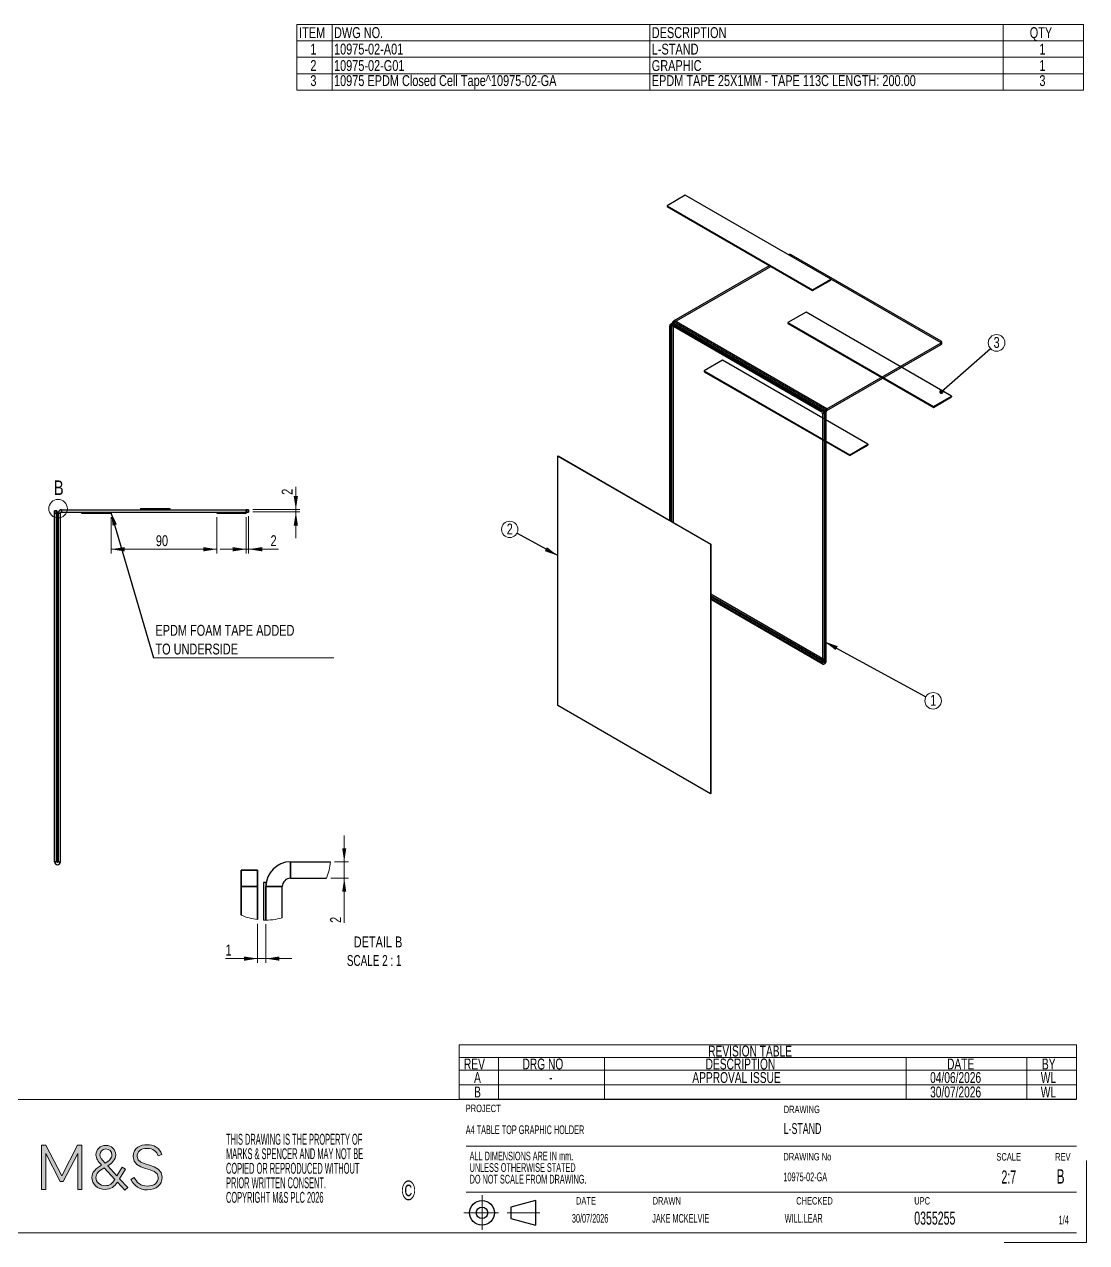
# Model space of a CAD drawing. Header units: millimetres. Extents: x 0 to 1470, y 0 to 1036.
# Drawn here: x 566 to 1470, y 0 to 1036 of the extents above; entities that cross this region are included whole.
import ezdxf

# ---------------------------------------------------------------- set-up
doc = ezdxf.new("R2010")
doc.units = ezdxf.units.MM
doc.layers.add('SLD-0', color=7, linetype='Continuous')
doc.styles.add('SLDTEXTSTYLE0', font='TXT', dxfattribs={"width": 0.605})
doc.styles.add('SLDTEXTSTYLE1', font='TXT', dxfattribs={"width": 0.510549})
doc.styles.add('SLDTEXTSTYLE2', font='TXT', dxfattribs={"width": 0.710611})
doc.styles.add('SLDTEXTSTYLE3', font='TXT', dxfattribs={"width": 0.7})
doc.styles.add('SLDTEXTSTYLE4', font='TXT', dxfattribs={"width": 0.75})
doc.styles.add('SLDTEXTSTYLE5', font='TXT', dxfattribs={"width": 0.681818})
doc.dimstyles.new('SLDDIMSTYLE0', dxfattribs={"dimtxt": 9.260417, "dimasz": 11.557, "dimexe": 0, "dimexo": 0.0625, "dimgap": 2.315104, "dimtad": 1, "dimdec": 1, "dimrnd": 1e-09, "dimzin": 12, "dimdsep": 46, "dimtxsty": 'SLDTEXTSTYLE4', "dimsah": 1, "dimcen": 0.09, "dimadec": 0, "dimazin": 3, "dimtfac": 1, "dimtdec": 1, "dimtofl": 0, "dimtmove": 0, "dimatfit": 3, "dimfxl": 1, "dimfrac": 2, "dimtolj": 1, "dimtzin": 12, "dimarcsym": 0})
doc.dimstyles.new('SLDDIMSTYLE1', dxfattribs={"dimtxt": 0.18, "dimasz": 3.556, "dimexe": 0, "dimexo": 0.0625, "dimgap": 0, "dimtad": 0, "dimtih": 1, "dimtoh": 1, "dimdec": 0, "dimrnd": 1e-09, "dimzin": 0, "dimdsep": 46, "dimtxsty": 'Standard', "dimblk1": 'DOT', "dimblk2": 'DOT', "dimsah": 1, "dimcen": 0.09, "dimadec": 0, "dimazin": 0, "dimtfac": 3.556, "dimtdec": 0, "dimtofl": 0, "dimtmove": 0, "dimatfit": 3, "dimldrblk": 'DOT', "dimfxl": 1, "dimfrac": 2, "dimtolj": 1, "dimtzin": 0, "dimarcsym": 0})
doc.dimstyles.new('SLDDIMSTYLE2', dxfattribs={"dimtxt": 9.260417, "dimasz": 11.557, "dimexe": 0, "dimexo": 0.0625, "dimgap": 2.315104, "dimtad": 1, "dimdec": 1, "dimrnd": 1e-09, "dimzin": 12, "dimdsep": 46, "dimtxsty": 'SLDTEXTSTYLE4', "dimsah": 1, "dimcen": 0.09, "dimadec": 0, "dimazin": 3, "dimtfac": 1, "dimtdec": 1, "dimtmove": 0, "dimatfit": 0, "dimfxl": 1, "dimfrac": 2, "dimtolj": 1, "dimtzin": 12, "dimarcsym": 0})
doc.dimstyles.new('SLDDIMSTYLE3', dxfattribs={"dimtxt": 0.18, "dimasz": 11.557, "dimexe": 0, "dimexo": 0.0625, "dimgap": 0, "dimtad": 0, "dimtih": 1, "dimtoh": 1, "dimdec": 0, "dimrnd": 1e-09, "dimzin": 0, "dimdsep": 46, "dimtxsty": 'Standard', "dimsah": 1, "dimcen": 0.09, "dimadec": 0, "dimazin": 0, "dimtfac": 11.557, "dimtdec": 0, "dimtofl": 0, "dimtmove": 0, "dimatfit": 3, "dimfxl": 1, "dimfrac": 2, "dimtolj": 1, "dimtzin": 0, "dimarcsym": 0})
doc.dimstyles.new('SLDDIMSTYLE4', dxfattribs={"dimtxt": 9.260417, "dimasz": 11.557, "dimexe": 0, "dimexo": 0.0625, "dimgap": 2.315104, "dimtad": 1, "dimdec": 1, "dimlfac": 0.142857, "dimrnd": 1e-09, "dimzin": 12, "dimdsep": 46, "dimtxsty": 'SLDTEXTSTYLE4', "dimsah": 1, "dimcen": 0.09, "dimadec": 0, "dimazin": 3, "dimtfac": 1, "dimtdec": 1, "dimtmove": 0, "dimatfit": 0, "dimfxl": 1, "dimfrac": 2, "dimtolj": 1, "dimtzin": 12, "dimarcsym": 0})

# ---------------------------------------------------------------- blocks, each defined once
blk = doc.blocks.new('SW_NOTE_0_1')
at = {"color": 0, "linetype": 'Continuous', "lineweight": 18, "ltscale": 12.25, "char_height": 9.26, "attachment_point": 1, "style": 'SLDTEXTSTYLE1'}
for s, insert in [('THIS DRAWING IS THE PROPERTY OF', (0, 11.9)), ('MARKS & SPENCER AND MAY NOT BE', (0, -0.4)), ('COPIED OR REPRODUCED WITHOUT', (0, -12.8)), ('PRIOR WRITTEN CONSENT.', (0, -25.1)), ('COPYRIGHT M&S PLC 2026', (0, -37.5))]:
    blk.add_mtext(s, dxfattribs=dict(at, insert=insert))
blk = doc.blocks.new('SW_NOTE_0_2')
at = {"color": 0, "linetype": 'Continuous', "lineweight": 18, "ltscale": 12.25, "char_height": 7.408, "attachment_point": 1, "style": 'SLDTEXTSTYLE0'}
for s, insert in [('ALL DIMENSIONS ARE IN mm.', (0, 9.5)), ('UNLESS OTHERWISE STATED', (0, -0.3)), ('DO NOT SCALE FROM DRAWING.', (0, -10.2))]:
    blk.add_mtext(s, dxfattribs=dict(at, insert=insert))
blk = doc.blocks.new('SW_TABLEANNOTATION_0')
at = {"color": 0, "linetype": 'Continuous', "lineweight": 18, "ltscale": 3.5}
for p, q in [((0, 0), (0, -10.9)), ((0, 0), (33.5, 0)), ((33.5, 0), (123.4, 0)), ((123.4, 0), (379.9, 0)), ((379.9, 0), (482.5, 0)), ((482.5, 0), (525, 0)), ((525, 0), (525, -10.9)), ((0, -10.9), (0, -21.8)), ((0, -10.9), (33.5, -10.9)), ((33.5, -10.9), (33.5, -21.8)), ((33.5, -10.9), (123.4, -10.9)), ((123.4, -10.9), (123.4, -21.8)), ((123.4, -10.9), (379.9, -10.9)), ((379.9, -10.9), (379.9, -21.8)), ((379.9, -10.9), (482.5, -10.9)), ((482.5, -10.9), (482.5, -21.8)), ((482.5, -10.9), (525, -10.9)), ((525, -10.9), (525, -21.8)), ((0, -21.8), (33.5, -21.8)), ((0, -21.8), (0, -34.1)), ((33.5, -21.8), (123.4, -21.8)), ((33.5, -21.8), (33.5, -34.1)), ((123.4, -21.8), (379.9, -21.8)), ((123.4, -21.8), (123.4, -34.1)), ((379.9, -21.8), (482.5, -21.8)), ((379.9, -21.8), (379.9, -34.1)), ((482.5, -21.8), (525, -21.8)), ((482.5, -21.8), (482.5, -34.1)), ((525, -21.8), (525, -34.1)), ((0, -34.1), (0, -46.3)), ((0, -34.1), (33.5, -34.1)), ((33.5, -34.1), (33.5, -46.3)), ((33.5, -34.1), (123.4, -34.1)), ((123.4, -34.1), (123.4, -46.3)), ((123.4, -34.1), (379.9, -34.1)), ((379.9, -34.1), (379.9, -46.3)), ((379.9, -34.1), (482.5, -34.1)), ((482.5, -34.1), (482.5, -46.3)), ((482.5, -34.1), (525, -34.1)), ((525, -34.1), (525, -46.3)), ((0, -46.3), (33.5, -46.3)), ((33.5, -46.3), (123.4, -46.3)), ((123.4, -46.3), (379.9, -46.3)), ((379.9, -46.3), (482.5, -46.3)), ((482.5, -46.3), (525, -46.3))]:
    blk.add_line(p, q, dxfattribs=at)
at = {"color": 0, "linetype": 'Continuous', "lineweight": 0, "ltscale": 3.5, "char_height": 9.26, "attachment_point": 1, "style": 'SLDTEXTSTYLE3'}
for s, insert in [('REVISION TABLE', (211.7, -0.8)), ('REV', (4, -11.8)), ('DRG NO', (53.8, -11.8)), ('DESCRIPTION', (209.5, -11.8)), ('DATE', (414.8, -11.8)), ('BY', (495.5, -11.8)), ('A', (12.6, -23.3)), ('-', (76.4, -23.3)), ('APPROVAL ISSUE', (198.2, -23.3)), ('04/06/2026', (400.4, -23.3)), ('WL', (494.5, -23.3)), ('B', (12.6, -35.6)), ('30/07/2026', (400.4, -35.6)), ('WL', (494.5, -35.6))]:
    blk.add_mtext(s, dxfattribs=dict(at, insert=insert))
blk = doc.blocks.new('SW_TABLEANNOTATION_1')
at = {"color": 0, "linetype": 'Continuous', "lineweight": 18, "ltscale": 12.25}
for p, q in [((0, 0), (0, -14)), ((0, 0), (29.9, 0)), ((29.9, 0), (29.9, -14)), ((29.9, 0), (300.1, 0)), ((300.1, 0), (300.1, -14)), ((300.1, 0), (600.7, 0)), ((600.7, 0), (600.7, -14)), ((600.7, 0), (668.9, 0)), ((668.9, 0), (668.9, -14)), ((0, -14), (29.9, -14)), ((0, -14), (0, -28)), ((29.9, -14), (300.1, -14)), ((29.9, -14), (29.9, -28)), ((300.1, -14), (600.7, -14)), ((300.1, -14), (300.1, -28)), ((600.7, -14), (668.9, -14)), ((600.7, -14), (600.7, -28)), ((668.9, -14), (668.9, -28)), ((0, -28), (0, -42)), ((0, -28), (29.9, -28)), ((29.9, -28), (29.9, -42)), ((29.9, -28), (300.1, -28)), ((300.1, -28), (300.1, -42)), ((300.1, -28), (600.7, -28)), ((600.7, -28), (600.7, -42)), ((600.7, -28), (668.9, -28)), ((668.9, -28), (668.9, -42)), ((0, -42), (0, -56)), ((0, -42), (29.9, -42)), ((29.9, -42), (29.9, -56)), ((29.9, -42), (300.1, -42)), ((300.1, -42), (300.1, -56)), ((300.1, -42), (600.7, -42)), ((600.7, -42), (600.7, -56)), ((600.7, -42), (668.9, -42)), ((668.9, -42), (668.9, -56)), ((0, -56), (29.9, -56)), ((29.9, -56), (300.1, -56)), ((300.1, -56), (600.7, -56)), ((600.7, -56), (668.9, -56))]:
    blk.add_line(p, q, dxfattribs=at)
at = {"color": 0, "linetype": 'Continuous', "lineweight": 18, "ltscale": 12.25, "char_height": 9.26, "attachment_point": 1, "style": 'SLDTEXTSTYLE4'}
for s, insert in [('ITEM', (1.9, -2.4)), ('DWG NO.', (31.6, -2.4)), ('DESCRIPTION', (301.8, -2.4)), ('QTY', (623.2, -2.4)), ('1', (11.5, -16.4)), ('10975-02-A01', (31.6, -16.4)), ('L-STAND', (301.8, -16.4)), ('1', (631.4, -16.4)), ('2', (11.5, -30.4)), ('10975-02-G01', (31.6, -30.4)), ('GRAPHIC', (301.8, -30.4)), ('1', (631.4, -30.4)), ('3', (11.5, -43.2)), ('10975 EPDM Closed Cell Tape^ 10975-02-GA', (31.6, -43.2)), ('EPDM TAPE 25X1MM - TAPE 113C LENGTH: 200.00', (301.8, -43.2)), ('3', (631.4, -43.2))]:
    blk.add_mtext(s, dxfattribs=dict(at, insert=insert))
blk = doc.blocks.new('_D_1')
at = {"color": 8, "linetype": 'Continuous', "lineweight": 18, "ltscale": 12.25}
for p, q in [((797.3, 623.6), (797.3, 643)), ((760.7, 623.6), (800.8, 623.6)), ((797.3, 623.6), (797.3, 621.6)), ((760.7, 621.6), (800.8, 621.6)), ((797.3, 621.6), (797.3, 599.3))]:
    blk.add_line(p, q, dxfattribs=at)
for points in [[(797.3, 623.6), (799.1, 635.1), (795.5, 635.1)], [(797.3, 621.6), (795.5, 610), (799.1, 610)]]:
    blk.add_solid(points, dxfattribs=at)
at = {"color": 8, "linetype": 'Continuous', "lineweight": 18, "ltscale": 12.25, "insert": (785.3, 636.2), "char_height": 9.26, "attachment_point": 1, "rotation": 90, "style": 'SLDTEXTSTYLE4'}
blk.add_mtext('2', dxfattribs=at)
blk = doc.blocks.new('_D_2')
at = {"color": 7, "linetype": 'Continuous', "lineweight": 18, "ltscale": 12.25}
for p, q in [((755.2, 617.1), (755.2, 586.4)), ((757.2, 618.1), (757.2, 586.4)), ((755.2, 589.9), (732.9, 589.9)), ((755.2, 589.9), (757.2, 589.9)), ((757.2, 589.9), (782.6, 589.9))]:
    blk.add_line(p, q, dxfattribs=at)
for points in [[(755.2, 589.9), (743.6, 591.7), (743.6, 588.1)], [(757.2, 589.9), (768.7, 588.1), (768.7, 591.7)]]:
    blk.add_solid(points, dxfattribs=at)
at = {"color": 7, "linetype": 'Continuous', "lineweight": 18, "ltscale": 12.25, "insert": (775.8, 601.8), "char_height": 9.26, "attachment_point": 1, "style": 'SLDTEXTSTYLE4'}
blk.add_mtext('2', dxfattribs=at)
blk = doc.blocks.new('_D_3')
at = {"color": 7, "linetype": 'Continuous', "lineweight": 18, "ltscale": 12.25}
for p, q in [((640.2, 617.1), (640.2, 586.4)), ((730.2, 617.1), (730.2, 586.4)), ((730.2, 589.9), (640.2, 589.9))]:
    blk.add_line(p, q, dxfattribs=at)
for points in [[(640.2, 589.9), (651.7, 588.1), (651.7, 591.7)], [(730.2, 589.9), (718.6, 591.7), (718.6, 588.1)]]:
    blk.add_solid(points, dxfattribs=at)
at = {"color": 7, "linetype": 'Continuous', "lineweight": 18, "ltscale": 12.25, "insert": (678.3, 601.8), "char_height": 9.26, "attachment_point": 1, "style": 'SLDTEXTSTYLE4'}
blk.add_mtext('90', dxfattribs=at)
blk = doc.blocks.new('SW_NOTE_0_5')
at = {"color": 0, "linetype": 'Continuous', "lineweight": 18, "ltscale": 12.25}
blk.add_line((153.3, 0), (0, 0), dxfattribs=at)
at = {"color": 0, "linetype": 'Continuous', "lineweight": 18, "ltscale": 12.25, "char_height": 9.26, "attachment_point": 1, "style": 'SLDTEXTSTYLE4'}
for s, insert in [('EPDM FOAM TAPE ADDED', (1.7, 27.9)), ('TO UNDERSIDE', (1.7, 12))]:
    blk.add_mtext(s, dxfattribs=dict(at, insert=insert))
blk = doc.blocks.new('SW_NOTE_0_7')
at = {"color": 0, "linetype": 'Continuous', "lineweight": 18, "ltscale": 12.25}
blk.add_circle((6.2, -3.4), 7.01, dxfattribs=at)
at = {"color": 0, "linetype": 'Continuous', "lineweight": 18, "ltscale": 12.25, "insert": (6.3, 1.6), "char_height": 9.26, "attachment_point": 2, "style": 'SLDTEXTSTYLE4'}
blk.add_mtext('1', dxfattribs=at)
blk = doc.blocks.new('SW_NOTE_0_8')
at = {"color": 0, "linetype": 'Continuous', "lineweight": 18, "ltscale": 12.25}
blk.add_circle((-6.1, 3.3), 6.94, dxfattribs=at)
at = {"color": 0, "linetype": 'Continuous', "lineweight": 18, "ltscale": 12.25, "insert": (-6, 8.3), "char_height": 9.26, "attachment_point": 2, "style": 'SLDTEXTSTYLE4'}
blk.add_mtext('2', dxfattribs=at)
blk = doc.blocks.new('SW_NOTE_0_9')
at = {"color": 0, "linetype": 'Continuous', "lineweight": 18, "ltscale": 12.25}
blk.add_circle((5.3, 4.7), 7.06, dxfattribs=at)
at = {"color": 0, "linetype": 'Continuous', "lineweight": 18, "ltscale": 12.25, "insert": (5.3, 9.7), "char_height": 9.26, "attachment_point": 2, "style": 'SLDTEXTSTYLE4'}
blk.add_mtext('3', dxfattribs=at)
blk = doc.blocks.new('_Dot')
at = {"color": 0, "linetype": 'ByBlock', "lineweight": -2}
blk.add_line((-0.5, 0), (-1, 0), dxfattribs=at)
at = {"color": 0, "linetype": 'ByBlock', "const_width": 0.5}
blk.add_lwpolyline([(-0.25, 0, 1), (0.25, 0, 1)], format="xyb", close=True, dxfattribs=at)
blk = doc.blocks.new('_D_7')
at = {"color": 8, "linetype": 'Continuous', "lineweight": 18, "ltscale": 12.25}
for p, q in [((838.5, 324), (838.5, 346.3)), ((830.3, 324), (842, 324)), ((838.5, 324), (838.5, 310)), ((827, 310), (842, 310)), ((838.5, 310), (838.5, 272.1))]:
    blk.add_line(p, q, dxfattribs=at)
for points in [[(838.5, 324), (840.2, 335.6), (836.7, 335.6)], [(838.5, 310), (836.7, 298.5), (840.2, 298.5)]]:
    blk.add_solid(points, dxfattribs=at)
at = {"color": 8, "linetype": 'Continuous', "lineweight": 18, "ltscale": 12.25, "insert": (826.5, 272.1), "char_height": 9.26, "attachment_point": 1, "rotation": 90, "style": 'SLDTEXTSTYLE4'}
blk.add_mtext('2', dxfattribs=at)
blk = doc.blocks.new('_D_8')
at = {"color": 8, "linetype": 'Continuous', "lineweight": 18, "ltscale": 12.25}
for p, q in [((764.8, 271.4), (764.8, 238.2)), ((771.8, 271), (771.8, 238.2)), ((764.8, 241.7), (737.5, 241.7)), ((764.8, 241.7), (771.8, 241.7)), ((771.8, 241.7), (794, 241.7))]:
    blk.add_line(p, q, dxfattribs=at)
for points in [[(764.8, 241.7), (753.3, 243.5), (753.3, 239.9)], [(771.8, 241.7), (783.4, 239.9), (783.4, 243.5)]]:
    blk.add_solid(points, dxfattribs=at)
at = {"color": 8, "linetype": 'Continuous', "lineweight": 18, "ltscale": 12.25, "insert": (737.5, 253.6), "char_height": 9.26, "attachment_point": 1, "style": 'SLDTEXTSTYLE4'}
blk.add_mtext('1', dxfattribs=at)
blk = doc.blocks.new('SW_NOTE_0_10')
at = {"color": 0, "linetype": 'Continuous', "lineweight": 18, "ltscale": 12.25, "char_height": 9.26, "attachment_point": 3}
for s, insert, style in [('DETAIL B', (48.3, 11.9), 'SLDTEXTSTYLE4'), ('SCALE 2 : 1', (47.6, -3.9), 'SLDTEXTSTYLE5')]:
    blk.add_mtext(s, dxfattribs=dict(at, insert=insert, style=style))

msp = doc.modelspace()

# ---------------------------------------------------------------- hatches: boundary and pattern name
at = {"ltscale": 3.5}
msp.add_hatch(color=256, dxfattribs=at).paths.add_polyline_path([(584.62, 45.39), (581.17, 45.39), (581.17, 82.96), (584.78, 82.96), (598.24, 57.01), (611.7, 82.96), (615.25, 82.96), (615.25, 45.39), (611.8, 45.39), (611.8, 76.07), (599.42, 52.06), (597, 52.06), (584.62, 76.02)], flags=0)
h = msp.add_hatch(color=256, dxfattribs=at)
edge = h.paths.add_edge_path(flags=0)
edge.add_spline(control_points=[(680.27, 55.78), (680.27, 65.2), (658.85, 60.57), (658.85, 73.38)], knot_values=[0.6923077, 0.6923077, 0.6923077, 0.6923077, 0.7692308, 0.7692308, 0.7692308, 0.7692308], weights=[1, 1, 1, 1], degree=3, periodic=0)
edge.add_spline(control_points=[(658.85, 73.38), (658.85, 80.97), (665.68, 83.44), (670.74, 83.44)], knot_values=[0.7692308, 0.7692308, 0.7692308, 0.7692308, 0.8461538, 0.8461538, 0.8461538, 0.8461538], weights=[1, 1, 1, 1], degree=3, periodic=0)
edge.add_spline(control_points=[(670.74, 83.44), (676.45, 83.44), (681.62, 80.86), (683.45, 74.94)], knot_values=[0.8461538, 0.8461538, 0.8461538, 0.8461538, 1, 1, 1, 1], weights=[1, 1, 1, 1], degree=3, periodic=0)
edge.add_line((683.45, 74.94), (680.33, 73.81))
edge.add_spline(control_points=[(680.33, 73.81), (679.09, 77.74), (675.59, 80.27), (670.85, 80.27)], knot_values=[0.0769231, 0.0769231, 0.0769231, 0.0769231, 0.1538462, 0.1538462, 0.1538462, 0.1538462], weights=[1, 1, 1, 1], degree=3, periodic=0)
edge.add_spline(control_points=[(670.85, 80.27), (665.68, 80.27), (662.29, 77.68), (662.29, 73.32)], knot_values=[0.1538462, 0.1538462, 0.1538462, 0.1538462, 0.2307692, 0.2307692, 0.2307692, 0.2307692], weights=[1, 1, 1, 1], degree=3, periodic=0)
edge.add_spline(control_points=[(662.29, 73.32), (662.29, 63.96), (683.72, 68.91), (683.72, 55.72)], knot_values=[0.2307692, 0.2307692, 0.2307692, 0.2307692, 0.3076923, 0.3076923, 0.3076923, 0.3076923], weights=[1, 1, 1, 1], degree=3, periodic=0)
edge.add_spline(control_points=[(683.72, 55.72), (683.72, 49.43), (678.66, 45.01), (671.12, 45.01)], knot_values=[0.3076923, 0.3076923, 0.3076923, 0.3076923, 0.3846154, 0.3846154, 0.3846154, 0.3846154], weights=[1, 1, 1, 1], degree=3, periodic=0)
edge.add_spline(control_points=[(671.12, 45.01), (664.12, 45.01), (659.92, 48.35), (657.02, 53.68)], knot_values=[0.3846154, 0.3846154, 0.3846154, 0.3846154, 0.4615385, 0.4615385, 0.4615385, 0.4615385], weights=[1, 1, 1, 1], degree=3, periodic=0)
edge.add_line((657.02, 53.68), (659.92, 55.45))
edge.add_spline(control_points=[(659.92, 55.45), (661.86, 51.36), (665.41, 48.19), (670.8, 48.19)], knot_values=[0.5384615, 0.5384615, 0.5384615, 0.5384615, 0.6153846, 0.6153846, 0.6153846, 0.6153846], weights=[1, 1, 1, 1], degree=3, periodic=0)
edge.add_spline(control_points=[(670.8, 48.19), (677.04, 48.19), (680.27, 51.04), (680.27, 55.78)], knot_values=[0.6153846, 0.6153846, 0.6153846, 0.6153846, 0.6923077, 0.6923077, 0.6923077, 0.6923077], weights=[1, 1, 1, 1], degree=3, periodic=0)
h = msp.add_hatch(color=256, dxfattribs=at)
edge = h.paths.add_edge_path(flags=0)
edge.add_spline(control_points=[(623.86, 55.45), (623.86, 60.08), (626.71, 62.94), (632.2, 66.06)], knot_values=[0.2, 0.2, 0.2, 0.2, 0.2666667, 0.2666667, 0.2666667, 0.2666667], weights=[1, 1, 1, 1], degree=3, periodic=0)
edge.add_spline(control_points=[(632.2, 66.06), (629.08, 69.18), (627.36, 71.76), (627.36, 74.83)], knot_values=[0.2666667, 0.2666667, 0.2666667, 0.2666667, 0.3333333, 0.3333333, 0.3333333, 0.3333333], weights=[1, 1, 1, 1], degree=3, periodic=0)
edge.add_spline(control_points=[(627.36, 74.83), (627.36, 79.3), (631.13, 82.85), (635.7, 82.85)], knot_values=[0.3333333, 0.3333333, 0.3333333, 0.3333333, 0.4, 0.4, 0.4, 0.4], weights=[1, 1, 1, 1], degree=3, periodic=0)
edge.add_spline(control_points=[(635.7, 82.85), (640.55, 82.85), (644.15, 79.3), (644.15, 74.83)], knot_values=[0.4, 0.4, 0.4, 0.4, 0.4666667, 0.4666667, 0.4666667, 0.4666667], weights=[1, 1, 1, 1], degree=3, periodic=0)
edge.add_spline(control_points=[(644.15, 74.83), (644.15, 70.52), (640.76, 67.62), (637.37, 65.41)], knot_values=[0.4666667, 0.4666667, 0.4666667, 0.4666667, 0.5333333, 0.5333333, 0.5333333, 0.5333333], weights=[1, 1, 1, 1], degree=3, periodic=0)
edge.add_line((637.37, 65.41), (645.12, 56.96))
edge.add_line((645.12, 56.96), (649.7, 64.39))
edge.add_line((649.7, 64.39), (652.44, 62.67))
edge.add_line((652.44, 62.67), (647.38, 54.43))
edge.add_line((647.38, 54.43), (654.33, 47.06))
edge.add_line((654.33, 47.06), (651.8, 44.85))
edge.add_line((651.8, 44.85), (645.55, 51.52))
edge.add_spline(control_points=[(645.55, 51.52), (643.29, 47.97), (640.22, 45.39), (635.16, 45.39)], knot_values=[0.0666667, 0.0666667, 0.0666667, 0.0666667, 0.1333333, 0.1333333, 0.1333333, 0.1333333], weights=[1, 1, 1, 1], degree=3, periodic=0)
edge.add_spline(control_points=[(635.16, 45.39), (628.65, 45.39), (623.86, 49.91), (623.86, 55.45)], knot_values=[0.1333333, 0.1333333, 0.1333333, 0.1333333, 0.2, 0.2, 0.2, 0.2], weights=[1, 1, 1, 1], degree=3, periodic=0)
edge = h.paths.add_edge_path(flags=0)
edge.add_line((643.4, 53.89), (634.36, 63.69))
edge.add_spline(control_points=[(634.36, 63.69), (629.46, 61), (627.31, 58.84), (627.31, 55.51)], knot_values=[0, 0, 0, 0, 0.2, 0.2, 0.2, 0.2], weights=[1, 1, 1, 1], degree=3, periodic=0)
edge.add_spline(control_points=[(627.31, 55.51), (627.31, 51.69), (630.75, 48.51), (635.16, 48.51)], knot_values=[0.2, 0.2, 0.2, 0.2, 0.4, 0.4, 0.4, 0.4], weights=[1, 1, 1, 1], degree=3, periodic=0)
edge.add_spline(control_points=[(635.16, 48.51), (639.15, 48.51), (641.19, 50.34), (643.4, 53.89)], knot_values=[0.4, 0.4, 0.4, 0.4, 0.6, 0.6, 0.6, 0.6], weights=[1, 1, 1, 1], degree=3, periodic=0)
edge = h.paths.add_edge_path(flags=0)
edge.add_spline(control_points=[(630.75, 74.83), (630.75, 72.73), (632.15, 70.96), (635.22, 67.67)], knot_values=[0, 0, 0, 0, 0.2, 0.2, 0.2, 0.2], weights=[1, 1, 1, 1], degree=3, periodic=0)
edge.add_spline(control_points=[(635.22, 67.67), (638.82, 69.77), (640.82, 71.98), (640.82, 74.83)], knot_values=[0.2, 0.2, 0.2, 0.2, 0.4, 0.4, 0.4, 0.4], weights=[1, 1, 1, 1], degree=3, periodic=0)
edge.add_spline(control_points=[(640.82, 74.83), (640.82, 77.63), (638.93, 79.84), (635.7, 79.84)], knot_values=[0.4, 0.4, 0.4, 0.4, 0.6, 0.6, 0.6, 0.6], weights=[1, 1, 1, 1], degree=3, periodic=0)
edge.add_spline(control_points=[(635.7, 79.84), (632.69, 79.84), (630.75, 77.47), (630.75, 74.83)], knot_values=[0.6, 0.6, 0.6, 0.6, 1, 1, 1, 1], weights=[1, 1, 1, 1], degree=3, periodic=0)

# ---------------------------------------------------------------- linework, layer by layer
at = {"color": 7, "linetype": 'Continuous', "lineweight": 18, "ltscale": 3.5}
for p, q in [((8.26, 122), (1461.27, 122)), ((942.07, 82.15), (1461.27, 82.15)), ((1469.75, 70.11), (1469.75, 0.11)), ((942.07, 43), (1461.27, 43)), ((955.62, 40.54), (955.62, 10.96)), ((940.19, 25.47), (969.71, 25.47)), ((1004.67, 25.52), (976.92, 25.52)), ((8.26, 8.31), (1461.27, 8.31)), ((8.26, 8.31), (1461.27, 8.31)), ((1469.75, 0.11), (1399.75, 0.11))]:
    msp.add_line(p, q, dxfattribs=at)
at = {"color": 250, "linetype": 'Continuous', "lineweight": 18, "ltscale": 3.5}
for p, q in [((581.17, 45.39), (581.17, 82.96)), ((581.17, 82.96), (584.78, 82.96)), ((584.78, 82.96), (598.24, 57.01)), ((598.24, 57.01), (611.7, 82.96)), ((611.7, 82.96), (615.25, 82.96)), ((615.25, 82.96), (615.25, 45.39)), ((597, 52.06), (584.62, 76.02)), ((584.62, 76.02), (584.62, 45.39)), ((611.8, 76.07), (599.42, 52.06)), ((611.8, 45.39), (611.8, 76.07)), ((683.45, 74.94), (680.33, 73.81)), ((643.4, 53.89), (634.36, 63.69)), ((637.37, 65.41), (645.12, 56.96)), ((645.12, 56.96), (649.7, 64.39)), ((652.44, 62.67), (647.38, 54.43)), ((649.7, 64.39), (652.44, 62.67)), ((599.42, 52.06), (597, 52.06)), ((647.38, 54.43), (654.33, 47.06)), ((657.02, 53.68), (659.92, 55.45)), ((584.62, 45.39), (581.17, 45.39)), ((615.25, 45.39), (611.8, 45.39)), ((651.8, 44.85), (645.55, 51.52)), ((654.33, 47.06), (651.8, 44.85))]:
    msp.add_line(p, q, dxfattribs=at)
at = {"color": 7, "linetype": 'Continuous', "lineweight": 25, "ltscale": 3.5}
for p, q in [((1001.11, 36.01), (980.11, 30.38)), ((1001.11, 36.01), (1001.11, 15.04)), ((980.11, 30.38), (980.11, 20.67)), ((980.11, 20.67), (1001.11, 15.04))]:
    msp.add_line(p, q, dxfattribs=at)
at = {"color": 59, "linetype": 'Continuous', "lineweight": 18, "ltscale": 12.25}
msp.add_circle((595.15, 624.39), 7.9, dxfattribs=at)
at = {"color": 7, "linetype": 'Continuous', "lineweight": 25, "ltscale": 3.5}
for radius in [10.5, 4.87]:
    msp.add_circle((955.62, 25.47), radius, dxfattribs=at)
at = {"color": 7, "linetype": 'Continuous', "lineweight": 18, "ltscale": 12.25}
for start, end in [(339.06707, 354.01797), (247.71051, 262.7484), (267.8419, 284.67649)]:
    msp.add_arc((771.8, 329.8), 55.32, start, end, dxfattribs=at)
at = {"color": 250, "linetype": 'Continuous', "lineweight": 18, "ltscale": 3.5}
for points in [[(658.85, 73.38), (658.85, 80.97), (665.68, 83.44), (670.74, 83.44)], [(670.74, 83.44), (676.45, 83.44), (681.62, 80.86), (683.45, 74.94)], [(627.36, 74.83), (627.36, 79.3), (631.13, 82.85), (635.7, 82.85)], [(632.2, 66.06), (629.08, 69.18), (627.36, 71.76), (627.36, 74.83)], [(635.7, 79.84), (632.69, 79.84), (630.75, 77.47), (630.75, 74.83)], [(630.75, 74.83), (630.75, 72.73), (632.15, 70.96), (635.22, 67.67)], [(635.22, 67.67), (638.82, 69.77), (640.82, 71.98), (640.82, 74.83)], [(635.7, 82.85), (640.55, 82.85), (644.15, 79.3), (644.15, 74.83)], [(640.82, 74.83), (640.82, 77.63), (638.93, 79.84), (635.7, 79.84)], [(644.15, 74.83), (644.15, 70.52), (640.76, 67.62), (637.37, 65.41)], [(680.27, 55.78), (680.27, 65.2), (658.85, 60.57), (658.85, 73.38)], [(670.85, 80.27), (665.68, 80.27), (662.29, 77.68), (662.29, 73.32)], [(662.29, 73.32), (662.29, 63.96), (683.72, 68.91), (683.72, 55.72)], [(680.33, 73.81), (679.09, 77.74), (675.59, 80.27), (670.85, 80.27)], [(623.86, 55.45), (623.86, 60.08), (626.71, 62.94), (632.2, 66.06)], [(634.36, 63.69), (629.46, 61), (627.31, 58.84), (627.31, 55.51)], [(635.16, 45.39), (628.65, 45.39), (623.86, 49.91), (623.86, 55.45)], [(627.31, 55.51), (627.31, 51.69), (630.75, 48.51), (635.16, 48.51)], [(635.16, 48.51), (639.15, 48.51), (641.19, 50.34), (643.4, 53.89)], [(671.12, 45.01), (664.12, 45.01), (659.92, 48.35), (657.02, 53.68)], [(659.92, 55.45), (661.86, 51.36), (665.41, 48.19), (670.8, 48.19)], [(670.8, 48.19), (677.04, 48.19), (680.27, 51.04), (680.27, 55.78)], [(683.72, 55.72), (683.72, 49.43), (678.66, 45.01), (671.12, 45.01)], [(645.55, 51.52), (643.29, 47.97), (640.22, 45.39), (635.16, 45.39)]]:
    msp.add_open_spline(points, degree=3, dxfattribs=at)
at = {"layer": 'SLD-0', "ltscale": 3.5}
for p, q in [((1128.5, 891.04), (1113.04, 882.11)), ((1113.04, 882.11), (1113.04, 881.4)), ((1113.04, 882.11), (1236.78, 810.68)), ((1113.04, 881.4), (1236.78, 809.96)), ((1252.25, 819.6), (1128.5, 891.04)), ((1346.06, 766.85), (1218.6, 840.43)), ((1218.6, 839.03), (1218.6, 840.43)), ((1118.99, 784.35), (1200.07, 831.16)), ((1118.99, 782.92), (1201.3, 830.44)), ((1236.78, 810.68), (1252.25, 819.6)), ((1236.78, 809.96), (1252.25, 818.89)), ((1252.25, 819.6), (1252.25, 818.89)), ((1346.06, 765.42), (1252.25, 819.57)), ((1236.78, 810.68), (1236.78, 809.96)), ((1231.18, 791.66), (1215.71, 782.73)), ((1354.92, 720.22), (1231.18, 791.66)), ((1115.27, 780.06), (1116.51, 780.78)), ((1115.27, 614.38), (1115.27, 780.06)), ((1116.87, 781.58), (1115.64, 780.86)), ((1117.75, 781.49), (1116.51, 780.78)), ((1116.51, 780.78), (1243.97, 707.2)), ((1116.51, 613.66), (1116.51, 780.78)), ((1117.13, 781.13), (1118.37, 781.85)), ((1247.06, 706.13), (1117.13, 781.13)), ((1117.13, 613.31), (1117.13, 781.13)), ((1117.75, 781.49), (1245.21, 707.91)), ((1248.3, 706.84), (1118.37, 781.85)), ((1118.37, 612.59), (1118.37, 781.85)), ((1248.92, 709.34), (1118.99, 784.35)), ((1118.99, 782.92), (1118.99, 784.35)), ((1248.92, 707.91), (1118.99, 782.92)), ((1215.71, 782.73), (1215.71, 782.02)), ((1215.71, 782.73), (1339.45, 711.3)), ((1215.71, 782.02), (1339.45, 710.58)), ((1346.06, 766.85), (1346.06, 765.42)), ((1248.92, 709.34), (1346.06, 765.42)), ((1248.92, 707.91), (1346.06, 763.99)), ((1346.06, 763.99), (1346.06, 765.42)), ((1346.57, 764.7), (1346.57, 766.13)), ((1160.02, 750.59), (1144.56, 741.66)), ((1283.77, 679.15), (1160.02, 750.59)), ((1144.56, 741.66), (1144.56, 740.94)), ((1144.56, 741.66), (1268.3, 670.22)), ((1144.56, 740.94), (1268.3, 669.51)), ((1339.45, 711.3), (1354.92, 720.22)), ((1339.45, 710.58), (1354.92, 719.51)), ((1354.92, 720.22), (1354.92, 719.51)), ((1243.97, 707.2), (1245.21, 707.91)), ((1246.44, 705.77), (1245.21, 705.06)), ((1245.21, 705.06), (1245.21, 493.21)), ((1246.44, 705.77), (1246.44, 493.93)), ((1248.3, 706.84), (1247.06, 706.13)), ((1247.06, 494.29), (1247.06, 706.13)), ((1248.3, 495), (1248.3, 706.84)), ((1248.92, 709.34), (1248.92, 707.91)), ((1339.45, 711.3), (1339.45, 710.58)), ((1268.3, 670.22), (1283.77, 679.15)), ((1268.3, 669.51), (1283.77, 678.43)), ((1283.77, 679.15), (1283.77, 678.43)), ((1020.24, 669.24), (1020.05, 669.13)), ((1020.05, 456.94), (1020.05, 669.13)), ((1020.05, 669.13), (1149.98, 594.13)), ((1020.24, 669.24), (1150.17, 594.23)), ((1268.3, 670.22), (1268.3, 669.51)), ((592.15, 620.56), (592.15, 622.56)), ((592.15, 622.56), (594.15, 622.56)), ((594.15, 622.56), (592.15, 622.56)), ((592.15, 622.56), (592.15, 620.56)), ((594.15, 622.56), (594.15, 620.56)), ((594.15, 620.56), (594.15, 622.56)), ((598.15, 623.56), (755.15, 623.56)), ((598.15, 623.56), (598.15, 621.56)), ((598.15, 623.56), (665.15, 623.56)), ((598.15, 621.56), (598.15, 623.56)), ((665.15, 624.56), (665.15, 623.56)), ((665.15, 624.56), (690.15, 624.56)), ((665.15, 623.56), (690.15, 623.56)), ((690.15, 624.56), (690.15, 623.56)), ((690.15, 623.56), (755.15, 623.56)), ((755.15, 621.56), (755.15, 623.56)), ((755.15, 623.56), (757.15, 623.56)), ((757.15, 623.56), (755.15, 623.56)), ((755.15, 623.56), (755.15, 621.56)), ((757.15, 623.56), (757.15, 621.56)), ((757.15, 621.56), (757.15, 623.56)), ((592.15, 620.56), (592.15, 324.06)), ((594.15, 620.56), (592.15, 620.56)), ((592.15, 620.56), (594.15, 620.56)), ((592.15, 324.06), (592.15, 620.56)), ((594.15, 620.56), (594.15, 324.06)), ((594.15, 324.06), (594.15, 620.56)), ((595.15, 621.06), (594.85, 621.06)), ((594.85, 621.06), (594.85, 324.06)), ((595.15, 621.06), (595.15, 324.06)), ((597.15, 620.56), (595.15, 620.56)), ((595.15, 324.06), (595.15, 620.56)), ((595.15, 620.56), (597.15, 620.56)), ((597.15, 324.06), (597.15, 620.56)), ((597.15, 324.06), (597.15, 620.56)), ((598.15, 621.56), (755.15, 621.56)), ((598.15, 621.56), (615.15, 621.56)), ((615.15, 621.56), (615.15, 620.56)), ((615.15, 621.56), (640.15, 621.56)), ((615.15, 620.56), (640.15, 620.56)), ((640.15, 621.56), (640.15, 620.56)), ((640.15, 621.56), (730.15, 621.56)), ((730.15, 621.56), (730.15, 620.56)), ((730.15, 621.56), (755.15, 621.56)), ((730.15, 620.56), (755.15, 620.56)), ((755.15, 621.56), (755.15, 620.56)), ((757.15, 621.56), (755.15, 621.56)), ((755.15, 621.56), (757.15, 621.56)), ((1150.17, 594.23), (1149.98, 594.13)), ((1149.98, 594.13), (1149.98, 381.93)), ((1150.17, 594.23), (1150.17, 382.04)), ((1248.3, 495), (1150.17, 551.65)), ((1247.06, 494.29), (1150.17, 550.22)), ((1246.44, 493.93), (1150.17, 549.51)), ((1150.17, 549.36), (1246.53, 493.73)), ((1245.21, 493.21), (1150.17, 548.08)), ((1150.17, 547.34), (1245.66, 492.21)), ((1246.44, 493.93), (1245.21, 493.21)), ((1247.06, 494.29), (1248.3, 495)), ((1149.98, 381.93), (1020.05, 456.94)), ((1150.17, 382.04), (1149.98, 381.93)), ((594.15, 324.06), (592.15, 324.06)), ((594.15, 324.06), (592.15, 324.06)), ((595.15, 324.06), (594.85, 324.06)), ((595.15, 324.06), (597.15, 324.06)), ((595.15, 324.06), (597.15, 324.06)), ((792.81, 324.04), (826.82, 324.04)), ((792.81, 324.04), (792.81, 310.04)), ((792.81, 324.04), (826.82, 324.04)), ((792.81, 310.04), (792.81, 324.04)), ((750.81, 303.04), (750.81, 317.04)), ((750.81, 317.04), (764.81, 317.04)), ((764.81, 317.04), (750.81, 317.04)), ((750.81, 317.04), (750.81, 303.04)), ((764.81, 317.04), (764.81, 303.04)), ((764.81, 303.04), (764.81, 317.04)), ((750.81, 303.04), (750.81, 278.61)), ((764.81, 303.04), (750.81, 303.04)), ((750.81, 303.04), (764.81, 303.04)), ((750.81, 278.61), (750.81, 303.04)), ((764.81, 303.04), (764.81, 274.92)), ((764.81, 274.92), (764.81, 303.04)), ((771.81, 306.54), (769.71, 306.54)), ((769.71, 306.54), (769.71, 274.52)), ((771.81, 306.54), (771.81, 274.48)), ((785.81, 303.04), (771.81, 303.04)), ((771.81, 274.48), (771.81, 303.04)), ((771.81, 303.04), (785.81, 303.04)), ((785.81, 276.28), (785.81, 303.04)), ((785.81, 276.28), (785.81, 303.04)), ((792.81, 310.04), (823.47, 310.04)), ((792.81, 310.04), (823.47, 310.04))]:
    msp.add_line(p, q, dxfattribs=at)
at = {"layer": 'SLD-0', "ltscale": 3.5, "flags": 128}
for points in [[(1245.21, 493.21), (1245.32, 492.6), (1245.66, 492.21), (1246.16, 492.12), (1246.75, 492.32), (1247.34, 492.8), (1247.85, 493.48), (1248.18, 494.25), (1248.3, 495)], [(1246.44, 493.93), (1246.47, 493.81), (1246.53, 493.73), (1246.63, 493.71), (1246.75, 493.75), (1246.87, 493.85), (1246.97, 493.98), (1247.04, 494.14), (1247.06, 494.29)]]:
    msp.add_lwpolyline(points, dxfattribs=at)
at = {"layer": 'SLD-0', "ltscale": 12.25}
for centre, radius, start, end in [((1217.36, 838.03), 2.7, 62.65401, 116.65249), ((1116.03, 780.19), 0.764, 50.79671, 189.21404), ((1117.27, 780.9), 0.764, 50.79671, 189.21404), ((1121.16, 780.95), 4.03, 122.60548, 177.39452), ((1119.71, 781.79), 1.34, 122.60548, 177.39452), ((1345.79, 766.13), 0.764, 290.78342, 69.21658), ((1345.79, 764.7), 0.764, 290.78342, 69.21658), ((1242.52, 704.93), 2.69, 2.60548, 57.39452), ((1243.76, 705.65), 2.69, 2.60548, 57.39452), ((1251.09, 705.94), 4.03, 122.60548, 177.39452), ((1249.64, 706.78), 1.34, 122.60548, 177.39452), ((598.15, 620.56), 3, 90, 180), ((598.15, 620.56), 3, 90, 180), ((598.15, 620.56), 1, 90, 180), ((598.15, 620.56), 1, 90, 180), ((594.65, 324.06), 2.5, 180, 0), ((594.65, 324.06), 2.5, 180, 0), ((594.65, 324.06), 0.5, 180, 0), ((594.65, 324.06), 0.5, 180, 0), ((792.81, 303.04), 21, 90.00003, 179.99985), ((792.81, 303.04), 21, 90.00003, 179.99985), ((792.81, 303.04), 7, 89.99957, 180.00032), ((792.81, 303.04), 7, 89.99957, 180.00032)]:
    msp.add_arc(centre, radius, start, end, dxfattribs=at)

# ---------------------------------------------------------------- block references
at = {"color": 7, "linetype": 'Continuous', "lineweight": 18, "ltscale": 3.5}
for name, p in [('SW_TABLEANNOTATION_1', (798.17, 1036.35)), ('SW_NOTE_0_1', (737.94, 80.77)), ('SW_NOTE_0_2', (945.11, 68))]:
    msp.add_blockref(name, p, dxfattribs=at)
at = {"color": 59, "linetype": 'Continuous', "lineweight": 18, "ltscale": 3.5}
for name, p in [('SW_NOTE_0_9', (1387.91, 760.73)), ('SW_NOTE_0_8', (985.25, 603.46)), ('SW_NOTE_0_5', (676.23, 497.65)), ('SW_NOTE_0_7', (1333, 464.41)), ('SW_NOTE_0_10', (839.55, 248.63))]:
    msp.add_blockref(name, p, dxfattribs=at)
at = {"color": 7, "linetype": 'Continuous', "lineweight": 0, "ltscale": 3.5}
msp.add_blockref('SW_TABLEANNOTATION_0', (936.27, 168.48), dxfattribs=at)

# ---------------------------------------------------------------- texts
at = {"color": 59, "linetype": 'Continuous', "lineweight": 18, "ltscale": 12.25, "insert": (591.6, 648.39), "char_height": 12.35, "attachment_point": 1, "style": 'SLDTEXTSTYLE4'}
msp.add_mtext('B', dxfattribs=at)
at = {"color": 7, "linetype": 'Continuous', "lineweight": 18, "ltscale": 12.25}
for s, insert, char_height, attachment_point, style in [('PROJECT', (941.76, 117.45), 6.3, 1, 'SLDTEXTSTYLE0'), ('DRAWING', (1212.15, 116.59), 6.3, 1, 'SLDTEXTSTYLE0'), ('A4 TABLE TOP GRAPHIC HOLDER', (941.8, 99.82), 7.4083, 1, 'SLDTEXTSTYLE0'), ('L-STAND', (1212.15, 101.75), 9.26, 1, 'SLDTEXTSTYLE0'), ('DRAWING No', (1211.94, 76.33), 6.3, 1, 'SLDTEXTSTYLE0'), ('SCALE', (1393.04, 76.23), 6.3, 1, 'SLDTEXTSTYLE0'), ('REV', (1442.99, 76.23), 6.3, 1, 'SLDTEXTSTYLE0'), ('B', (1444.35, 62.56), 12.25, 1, 'SLDTEXTSTYLE0'), ('©', (893.11, 52.86), 16.67, 2, 'SLDTEXTSTYLE2'), ('10975-02-GA', (1211.94, 59.76), 7.4083, 1, 'SLDTEXTSTYLE0'), ('2:7', (1397.33, 61.52), 11.113, 1, 'SLDTEXTSTYLE0'), ('DATE', (1044, 38.81), 6.3, 2, 'SLDTEXTSTYLE0'), ('DRAWN', (1100.71, 38.81), 6.3, 1, 'SLDTEXTSTYLE0'), ('CHECKED', (1253.91, 38.81), 6.3, 3, 'SLDTEXTSTYLE0'), ('UPC', (1323.15, 38.83), 6.3, 1, 'SLDTEXTSTYLE0'), ('30/07/2026', (1032.08, 24.51), 7.408, 1, 'SLDTEXTSTYLE0'), ('JAKE MCKELVIE', (1100.39, 24.51), 7.4083, 1, 'SLDTEXTSTYLE0'), ('WILL.LEAR', (1213.01, 24.51), 7.408, 1, 'SLDTEXTSTYLE0'), ('0355255', (1323.15, 26.51), 11.113, 1, 'SLDTEXTSTYLE0'), ('1/4', (1450.27, 23.08), 7.408, 2, 'SLDTEXTSTYLE0')]:
    msp.add_mtext(s, dxfattribs=dict(at, insert=insert, char_height=char_height, attachment_point=attachment_point, style=style))

# ---------------------------------------------------------------- dimensions: what is measured, and where the dimension line sits
at = {"color": 8, "linetype": 'Continuous', "lineweight": 18, "ltscale": 3.5}
for base, p1, p2, dimstyle, picture, middle in [((797.27, 621.56), (757.15, 623.56), (757.15, 621.56), 'SLDDIMSTYLE2', '_D_1', (797.27, 639.63)), ((838.46, 310.04), (826.82, 324.04), (823.47, 310.04), 'SLDDIMSTYLE4', '_D_7', (838.46, 275.55))]:
    dim = msp.add_linear_dim(base=base, p1=p1, p2=p2, angle=90, dimstyle=dimstyle, dxfattribs=at)
    dim.commit()
    dim.dimension.update_dxf_attribs({"geometry": picture, "text_midpoint": middle, "dimtype": 160})
at = {"color": 7, "linetype": 'Continuous', "lineweight": 18, "ltscale": 3.5}
for base, p1, p2, dimstyle, picture, middle in [((640.15, 589.89), (730.15, 620.56), (640.15, 620.56), 'SLDDIMSTYLE0', '_D_3', (685.15, 589.89)), ((757.15, 589.89), (755.15, 620.56), (757.15, 621.56), 'SLDDIMSTYLE2', '_D_2', (779.23, 589.89))]:
    dim = msp.add_linear_dim(base=base, p1=p1, p2=p2, dimstyle=dimstyle, dxfattribs=at)
    dim.commit()
    dim.dimension.update_dxf_attribs({"geometry": picture, "text_midpoint": middle, "dimtype": 160})
at = {"color": 8, "linetype": 'Continuous', "lineweight": 18, "ltscale": 3.5}
dim = msp.add_linear_dim(base=(771.81, 241.68), p1=(764.81, 274.92), p2=(771.81, 274.48), dimstyle='SLDDIMSTYLE4', dxfattribs=at)
dim.commit()
dim.dimension.update_dxf_attribs({"geometry": '_D_8', "text_midpoint": (740.88, 241.68), "dimtype": 160})

# ---------------------------------------------------------------- leaders
at = {"color": 59, "linetype": 'Continuous', "lineweight": 18, "ltscale": 12.25}
for points, dimstyle in [([(1346.17, 723.68), (1387.91, 760.73)], 'SLDDIMSTYLE1'), ([(640.12, 621.56), (676.23, 497.65)], 'SLDDIMSTYLE3'), ([(1020.05, 584.44), (985.25, 603.46)], 'SLDDIMSTYLE3'), ([(1247.06, 511.27), (1333, 464.41)], 'SLDDIMSTYLE3')]:
    msp.add_leader(points, dimstyle=dimstyle, dxfattribs=at)

doc.saveas('drawing.dxf')
